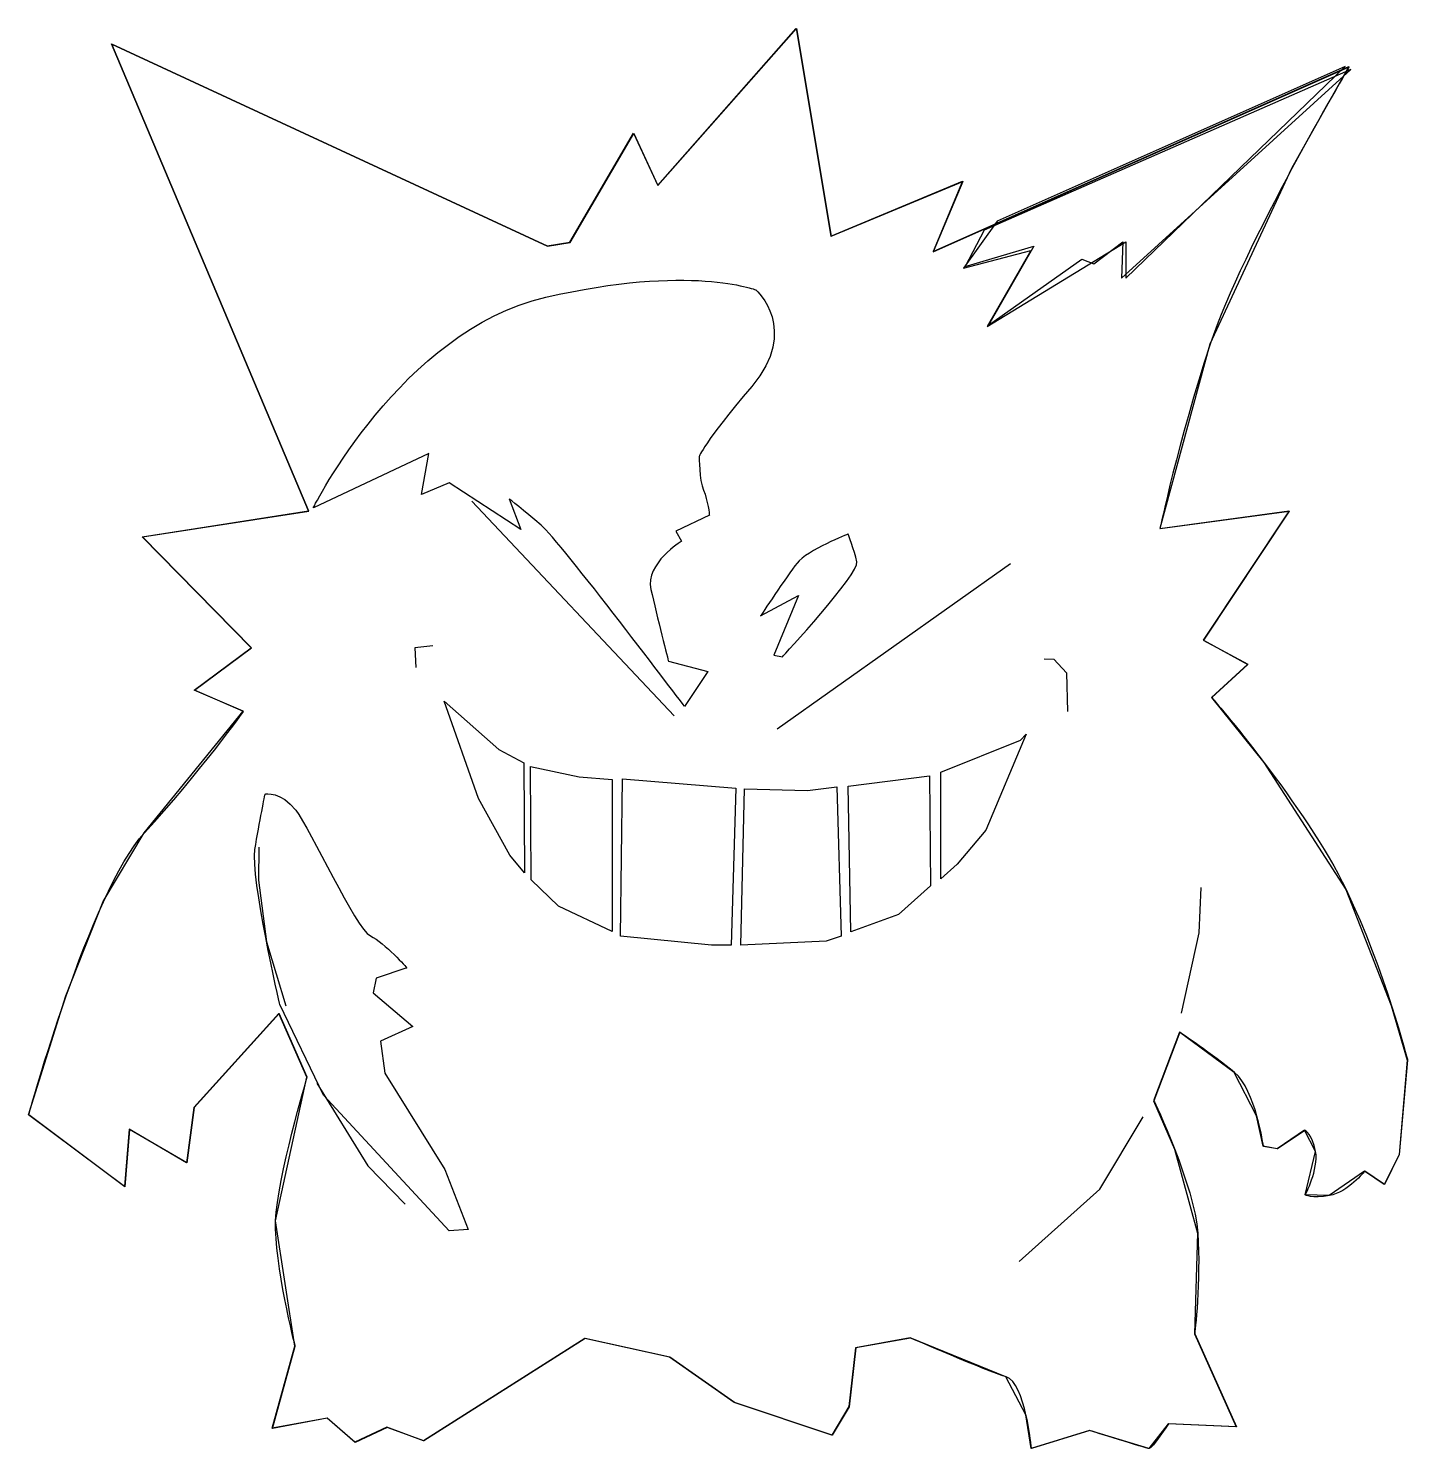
# Model space of a CAD drawing. Extents: x 0.06 to 1.93, y 0 to 1.93.
import ezdxf

# ---------------------------------------------------------------- set-up
doc = ezdxf.new("R2010")
doc.units = 0
for name, color, linetype in [('Layer', 7, 'CONTINUOUS'), ('newsilk', 7, 'CONTINUOUS'), ('purp', 7, 'CONTINUOUS'), ('silk', 7, 'CONTINUOUS'), ('teef', 7, 'CONTINUOUS')]:
    doc.layers.add(name, color=color, linetype=linetype)

msp = doc.modelspace()

# ---------------------------------------------------------------- linework, layer by layer
at = {"layer": 'Layer', "color": 7}
msp.add_lwpolyline([(1.148347, 0.022448), (1.015765, 0.066642), (0.928078, 0.128374), (0.813033, 0.153627), (0.594166, 0.014731), (0.54436, 0.03297), (0.500867, 0.012627), (0.462987, 0.045597), (0.388628, 0.031567), (0.419494, 0.143105), (0.392837, 0.313568), (0.435628, 0.508584), (0.397748, 0.594868), (0.282001, 0.467196), (0.27218, 0.392136), (0.194314, 0.437733), (0.188001, 0.359867), (0.057523, 0.457375), (0.108469, 0.618894), (0.159031, 0.746807), (0.214657, 0.840391), (0.349344, 1.005242), (0.282702, 1.034003), (0.359867, 1.091526), (0.211851, 1.242347), (0.437733, 1.277422), (0.170463, 1.911573), (0.761823, 1.637289), (0.792689, 1.642199), (0.878973, 1.790215), (0.911943, 1.719364), (1.099944, 1.932618), (1.146944, 1.650617), (1.325825, 1.724976), (1.28584, 1.629572), (1.850543, 1.880708), (1.772765, 1.742338), (1.661841, 1.504005), (1.593796, 1.253571), (1.76917, 1.277422), (1.652722, 1.102048), (1.71305, 1.069078), (1.663946, 1.024182), (1.735147, 0.935531), (1.846334, 0.763226), (1.908066, 0.605653), (1.929812, 0.531733), (1.918588, 0.403359), (1.898245, 0.362673), (1.871588, 0.380912), (1.823887, 0.347941), (1.790916, 0.348642), (1.804946, 0.407568), (1.790215, 0.436329), (1.753036, 0.411075), (1.734095, 0.414583), (1.725239, 0.455796), (1.694811, 0.514897), (1.620453, 0.569613), (1.585378, 0.476314), (1.613614, 0.410462), (1.645005, 0.296732), (1.640796, 0.15994), (1.697617, 0.033671), (1.60502, 0.03788), (1.579065, 0.004208), (1.498393, 0.028761), (1.419124, 0.004208), (1.411671, 0.050069), (1.384751, 0.101716), (1.254974, 0.154328), (1.180616, 0.141), (1.171496, 0.06103), (1.148347, 0.022448)], dxfattribs=at)
at = {"layer": 'newsilk', "color": 7}
msp.add_lwpolyline([(1.373016, 1.670635), (1.327381, 1.607143), (1.418651, 1.630952), (1.359127, 1.527778), (1.547619, 1.642857), (1.547619, 1.593254), (1.845238, 1.880952), (1.373016, 1.670635)], dxfattribs=at)
at = {"layer": 'newsilk', "color": 2}
for points in [[(0.934391, 0.998929), (0.659405, 1.29075)], [(1.074038, 0.98147), (1.391114, 1.205949)], [(0.606793, 1.094332), (0.582241, 1.091526), (0.583644, 1.064869)], [(1.436508, 1.076389), (1.449653, 1.075893), (1.467262, 1.05754), (1.468254, 1.00496)], [(0.370389, 0.820749), (0.369863, 0.776029), (0.380912, 0.692375), (0.406867, 0.60539)], [(1.623259, 0.595569), (1.64711, 0.704301), (1.649916, 0.766032)], [(0.448957, 0.500166), (0.518405, 0.387927), (0.568912, 0.336016)], [(1.40299, 0.25815), (1.512423, 0.356359), (1.571348, 0.454569)]]:
    msp.add_lwpolyline(points, dxfattribs=at)
at = {"layer": 'purp', "color": 7}
for points in [[(0.349725, 1.005083), (0.283083, 1.033844), (0.360247, 1.091367), (0.212232, 1.242188), (0.438113, 1.277263), (0.170843, 1.911414), (0.762204, 1.63713), (0.793069, 1.64204), (0.879353, 1.790055), (0.912323, 1.719204), (1.100324, 1.932459), (1.147324, 1.650458), (1.326205, 1.724816), (1.28622, 1.629413), (1.850924, 1.880548)], [(1.594176, 1.253412), (1.76955, 1.277263), (1.653102, 1.101889), (1.713431, 1.068919), (1.664326, 1.024023)], [(0.436009, 0.508424), (0.398128, 0.594708), (0.282381, 0.467036), (0.27256, 0.391976), (0.194694, 0.437573), (0.188381, 0.359707), (0.057903, 0.457215)], [(1.620833, 0.569454), (1.585759, 0.476155)], [(1.930192, 0.531574), (1.918969, 0.4032), (1.898625, 0.362513), (1.871968, 0.380752)], [(1.790595, 0.43617), (1.753416, 0.410916), (1.734475, 0.414424)], [(1.641177, 0.159781), (1.697998, 0.033512), (1.6054, 0.037721)], [(1.148727, 0.022288), (1.016145, 0.066483), (0.928458, 0.128214), (0.813413, 0.153468), (0.594546, 0.014572), (0.54474, 0.032811), (0.501248, 0.012467), (0.463367, 0.045438), (0.389008, 0.031408), (0.419874, 0.142945)], [(1.255354, 0.154169), (1.180996, 0.140841), (1.171877, 0.06087), (1.148727, 0.022288)], [(1.498773, 0.028601), (1.419504, 0.004049)]]:
    msp.add_lwpolyline(points, dxfattribs=at)
for points in [[(1.850924, 1.880548), (1.850924, 1.880548), (1.706416, 1.63713), (1.662221, 1.503845)], [(1.662221, 1.503845), (1.618027, 1.370561), (1.594176, 1.253412), (1.594176, 1.253412)], [(1.664326, 1.024023), (1.664326, 1.024023), (1.793401, 0.874605), (1.846715, 0.763067)], [(0.215038, 0.840231), (0.288695, 0.920202), (0.349725, 1.005083), (0.349725, 1.005083)], [(0.057903, 0.457215), (0.057903, 0.457215), (0.141381, 0.760261), (0.215038, 0.840231)], [(1.846715, 0.763067), (1.900028, 0.651529), (1.930192, 0.531574), (1.930192, 0.531574)], [(1.695192, 0.514737), (1.66643, 0.538588), (1.620833, 0.569454), (1.620833, 0.569454)], [(0.393217, 0.313409), (0.395322, 0.370931), (0.436009, 0.508424), (0.436009, 0.508424)], [(1.734475, 0.414424), (1.734475, 0.414424), (1.723953, 0.490886), (1.695192, 0.514737)], [(1.585759, 0.476155), (1.585759, 0.476155), (1.641177, 0.360408), (1.645386, 0.296572)], [(1.805326, 0.407409), (1.801117, 0.431259), (1.790595, 0.43617), (1.790595, 0.43617)], [(1.791297, 0.348483), (1.791297, 0.348483), (1.809535, 0.383558), (1.805326, 0.407409)], [(1.871968, 0.380752), (1.871968, 0.380752), (1.848819, 0.351991), (1.824267, 0.347782)], [(1.824267, 0.347782), (1.799714, 0.343573), (1.791297, 0.348483), (1.791297, 0.348483)], [(0.419874, 0.142945), (0.419874, 0.142945), (0.391113, 0.255886), (0.393217, 0.313409)], [(1.645386, 0.296572), (1.649595, 0.232736), (1.641177, 0.159781), (1.641177, 0.159781)], [(1.385131, 0.101557), (1.359176, 0.109273), (1.255354, 0.154169), (1.255354, 0.154169)], [(1.419504, 0.004049), (1.419504, 0.004049), (1.411086, 0.09384), (1.385131, 0.101557)], [(1.579445, 0.004049), (1.575938, 0.004049), (1.498773, 0.028601), (1.498773, 0.028601)], [(1.6054, 0.037721), (1.6054, 0.037721), (1.582953, 0.004049), (1.579445, 0.004049)]]:
    msp.add_open_spline(points, degree=3, dxfattribs=at)
at = {"layer": 'silk', "color": 7}
for points in [[(1.355159, 1.65873), (1.329365, 1.609127), (1.422619, 1.636905), (1.361111, 1.529762), (1.488095, 1.619048), (1.503968, 1.613095), (1.543651, 1.642857), (1.541667, 1.593254), (1.853175, 1.876984), (1.355159, 1.65873)], [(0.710317, 1.293651), (0.72619, 1.251984), (0.628968, 1.315476), (0.59127, 1.299603), (0.60119, 1.355159), (0.444444, 1.281746)], [(0.982143, 1.271825), (0.936508, 1.25), (0.944444, 1.236111)], [(1.051587, 1.134921), (1.103175, 1.162698), (1.069444, 1.081349), (1.081349, 1.079365)], [(0.926587, 1.073413), (0.980159, 1.059524), (0.948413, 1.011905)], [(0.571429, 0.656746), (0.529762, 0.642857), (0.525794, 0.623016), (0.579365, 0.577381), (0.535714, 0.55754), (0.541667, 0.513889), (0.623016, 0.382936), (0.654762, 0.301587), (0.628968, 0.299603), (0.458333, 0.484127), (0.39881, 0.607143)]]:
    msp.add_lwpolyline(points, dxfattribs=at)
for points in [[(0.759921, 1.56746), (0.956349, 1.613095), (1.045635, 1.577381), (1.045635, 1.577381)], [(0.444444, 1.281746), (0.444444, 1.281746), (0.563492, 1.521825), (0.759921, 1.56746)], [(1.045635, 1.577381), (1.045635, 1.577381), (1.105159, 1.523809), (1.039683, 1.446429)], [(1.039683, 1.446429), (0.974206, 1.369048), (0.968254, 1.35119), (0.968254, 1.35119)], [(0.968254, 1.35119), (0.968254, 1.35119), (0.968254, 1.319444), (0.974206, 1.305556)], [(0.753968, 1.257936), (0.730159, 1.277778), (0.710317, 1.293651), (0.710317, 1.293651)], [(0.974206, 1.305556), (0.980159, 1.291667), (0.982143, 1.271825), (0.982143, 1.271825)], [(0.948413, 1.011905), (0.948413, 1.011905), (0.777778, 1.238095), (0.753968, 1.257936)], [(0.944444, 1.236111), (0.944444, 1.236111), (0.894841, 1.206349), (0.902778, 1.170635)], [(1.170635, 1.246032), (1.170635, 1.246032), (1.115079, 1.224206), (1.10119, 1.206349)], [(1.18254, 1.208333), (1.178571, 1.224206), (1.170635, 1.246032), (1.170635, 1.246032)], [(1.10119, 1.206349), (1.087302, 1.188492), (1.051587, 1.134921), (1.051587, 1.134921)], [(1.081349, 1.079365), (1.081349, 1.079365), (1.186508, 1.19246), (1.18254, 1.208333)], [(0.902778, 1.170635), (0.910714, 1.134921), (0.926587, 1.073413), (0.926587, 1.073413)], [(0.365079, 0.81746), (0.371032, 0.855159), (0.378968, 0.892857), (0.378968, 0.892857)], [(0.378968, 0.892857), (0.378968, 0.892857), (0.400794, 0.896825), (0.420635, 0.871032)], [(0.420635, 0.871032), (0.440476, 0.845238), (0.501984, 0.710317), (0.521825, 0.700397)], [(0.39881, 0.607143), (0.39881, 0.607143), (0.359127, 0.779762), (0.365079, 0.81746)], [(0.521825, 0.700397), (0.541667, 0.690476), (0.571429, 0.656746), (0.571429, 0.656746)]]:
    msp.add_open_spline(points, degree=3, dxfattribs=at)
at = {"layer": 'teef', "color": 7}
for points in [[(0.622024, 1.018849), (0.696429, 0.953373), (0.730159, 0.935516), (0.731151, 0.785714), (0.711062, 0.809896), (0.668651, 0.886905), (0.622024, 1.018849), (0.622024, 1.018849)], [(1.296362, 0.922466), (1.404393, 0.965958), (1.412109, 0.974376), (1.357392, 0.843898), (1.31881, 0.7976), (1.296362, 0.777958), (1.296362, 0.922466)], [(0.739376, 0.930182), (0.805316, 0.916152), (0.850212, 0.912645), (0.850212, 0.706405), (0.777256, 0.740778), (0.740077, 0.776555), (0.739376, 0.930182)], [(0.864242, 0.913346), (1.017869, 0.900719), (1.011556, 0.687465), (0.984899, 0.687465), (0.861436, 0.700092), (0.864242, 0.913346)], [(1.170795, 0.903525), (1.28093, 0.917555), (1.282333, 0.768137), (1.23884, 0.729555), (1.174302, 0.705704), (1.170795, 0.903525)], [(1.029794, 0.900018), (1.115377, 0.897913), (1.155362, 0.902824), (1.160974, 0.700092), (1.140631, 0.693077), (1.024884, 0.687465), (1.029794, 0.900018)]]:
    msp.add_lwpolyline(points, dxfattribs=at)

doc.saveas('drawing.dxf')
